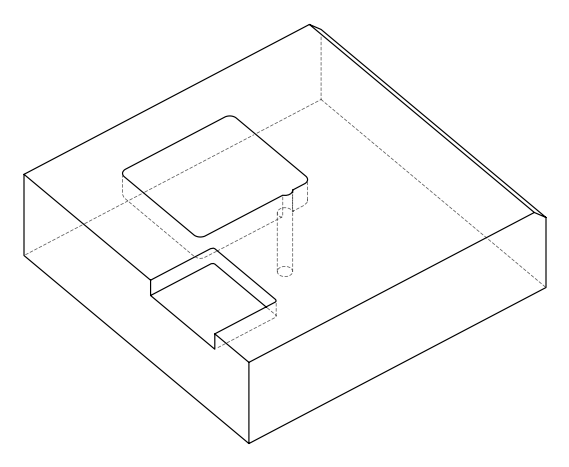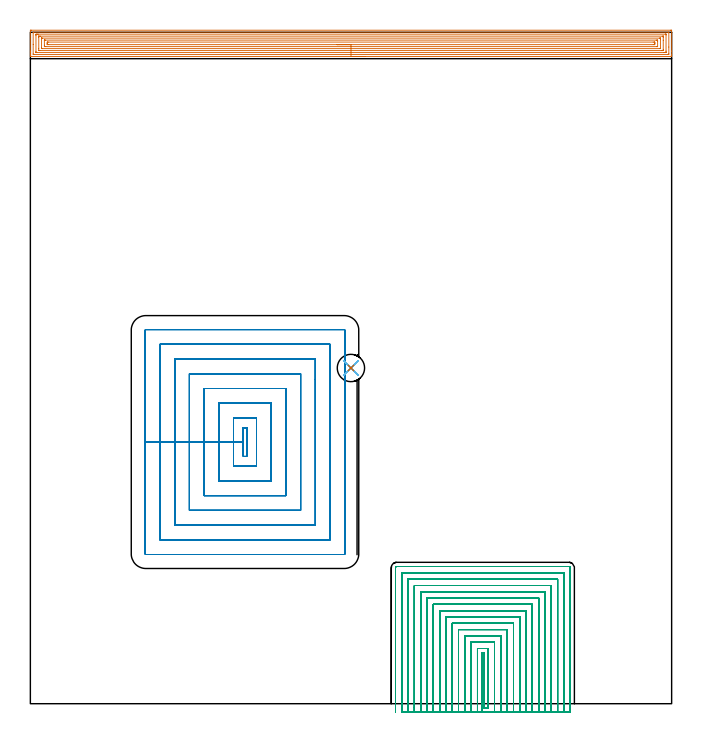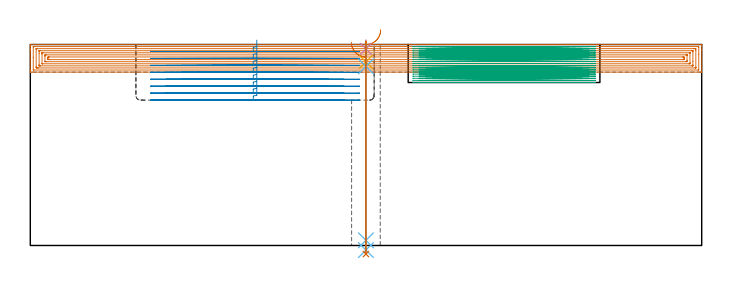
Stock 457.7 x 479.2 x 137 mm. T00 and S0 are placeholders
(PLAN: 7 operations, 6 tool changes, 246.5 min)
(1 AREA_MILL | FG_CHAMFER_SURFACE | UGT0205_001 | 25.95 min | 80876 mm3)
(2 MILL_RECTANGULAR_POCKET | POCKET_RECTANGULAR_STRAIGHT | UGT0201_095 | Follow Part, ap 5, ae 75% | 42.5 min | 1105901 mm3)
(3 MILL_SLOT | SLOT_PARTIAL_RECTANGULAR | NXT0201_008 | Follow Part, ap 1.5, ae 75% | 176.69 min | 341371 mm3)
(4 SPOT_DRILL | STEP1HOLE | NXT0321_9005460120000 | 0.05 min | 16 mm3)
(5 DRILL_BLIND_HOLE_INTO_CENTER | STEP1HOLE | UGT0301_198 | 0.06 min | 0 mm3)
(6 GUN_DRILL_THROUGH_HOLE | STEP1HOLE | UGT0307_003 | 0.65 min | 3792 mm3)
(7 SPADE_DRILL_TO_ENLARGE_THROUGH_HOLE | STEP1HOLE | UGT0306_010 | 0.58 min | 27592 mm3)
(TOOL UGT0205_001 | Chamfer Mill 20 x 3 x 45 deg. | D20 FL50 Z2)
(TOOL UGT0201_095 | End mill 20 mm | D20 R3 FL38 Z4)
(TOOL NXT0201_008 | ENDMILL 6mm [2P460-0600-NA 1630] | D6 FL26 Z6)
(TOOL NXT0321_9005460120000 | NC Spot Drill, 142deg, 12mm, Carbide, Uncoated | D12 PA142 FL30 Z2)
(TOOL UGT0301_198 | Twist Drill 7.9 mm | D7.9 PA118 FL73 Z2)
(TOOL UGT0307_003 | Gun Drill 7 mm | D7 PA130 FL24 Z1)
(TOOL UGT0306_010 | Spade Drill 19.5mm | D19.5 PA132 FL10 Z2)
(OP 1 AREA_MILL)
G17 G21 G94 G90
T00 M6
G54
G17 G0 G90 X238.85 Y461.9 S1061 M3
G43 Z147. H0
G94 G1 X238.812 Z146.128 F250.
X238.698 Z145.263
X238.509 Z144.412
X238.247 Z143.58
X237.913 Z142.774
X237.51 Z142.
X237.042 Z141.264
X236.51 Z140.572
X235.921 Z139.929
X235.278 Z139.34
X234.586 Z138.808
X233.85 Z138.34
X233.076 Z137.937
X232.27 Z137.603
X231.438 Z137.341
X230.586 Z137.152
X229.722 Z137.038
X228.85 Z137.
X0.17
X0.01 Y461.903 Z136.988
X0.007 Y461.931 Z136.96
X0. Y462.304 Z136.595
Y462.64 Z136.26
Y463.317 Z135.578
Y464.542 Z134.355
Y465.091 Z133.804
Y465.703 Z133.192
Y479.896 Z119.001
X0.002 Y480.17 Z118.727
X0.008 Y480.692 Z118.206
X0.089 Y480.694 Z118.203
X0.617 Y480.7 Z118.2
X457.083
X457.447 Y480.696 Z118.202
X457.69 Y480.692 Z118.206
X457.7 Y480.445 Z118.453
Y465.703 Z133.192
Y463.317 Z135.578
Y462.64 Z136.26
Y462.304 Z136.595
Y461.933 Z136.958
X457.691 Y461.903 Z136.988
X457.53 Y461.9 Z137.
X228.85
Y463.314 Z135.586
X2.406
X2.01 Y463.317 Z135.583
X2.001 Y463.716 Z135.184
X2. Y470.613 Z128.287
X2.001 Y478.796 Z120.104
X2.01 Y479.283 Z119.617
X2.401 Y479.286 Z119.614
X455.294
X455.69 Y479.283 Z119.617
X455.699 Y478.884 Z120.016
X455.7 Y468.682 Z130.218
X455.699 Y463.804 Z135.096
X455.69 Y463.317 Z135.583
X455.299 Y463.314 Z135.586
X228.85
Y464.728 Z134.172
X4.555 Y464.729 Z134.171
X4.19
X4.069 Y464.731 Z134.169
X4.026 Y464.734 Z134.166
X4.01 Y464.736 Z134.164
X4.007 Y464.776 Z134.124
X4.003 Y464.902 Z133.998
X4.001 Y465.091 Z133.809
X4. Y465.279 Z133.621
Y476.811 Z122.089
X4.003 Y477.509 Z121.391
X4.005 Y477.693 Z121.207
X4.017 Y477.864 Z121.036
X4.19 Y477.866 Z121.034
X4.72 Y477.87 Z121.03
X5.083 Y477.871 Z121.029
X5.612
X453.145
X453.51 Z121.03
X453.631 Y477.869 Z121.031
X453.674 Y477.866 Z121.034
X453.69 Y477.864 Z121.036
X453.693 Y477.824 Z121.076
X453.697 Y477.698 Z121.202
X453.699 Y477.509 Z121.391
X453.7 Y477.32 Z121.58
Y465.789 Z133.111
X453.697 Y465.091 Z133.809
X453.695 Y464.907 Z133.993
X453.683 Y464.735 Z134.165
X453.51 Y464.733 Z134.167
X452.98 Y464.73 Z134.17
X452.617 Y464.729 Z134.171
X452.088 Y464.728 Z134.172
X228.85
Y466.143 Z132.757
X6.704
X6.097 Y466.145 Z132.755
X6.028 Y466.148 Z132.752
X6.012 Y466.149 Z132.751
X6.009 Y466.167 Z132.733
X6.005 Y466.218 Z132.682
X6.001 Y466.426 Z132.474
X6. Y467.752 Z131.148
Y475.712 Z123.188
X6.002 Y476.167 Z122.733
X6.007 Y476.383 Z122.517
X6.01 Y476.436 Z122.464
X6.016 Y476.451 Z122.449
X6.04 Y476.452 Z122.448
X6.145 Y476.455 Z122.445
X6.87 Y476.457 Z122.443
X7.036
X450.996
X451.603 Y476.454 Z122.446
X451.672 Y476.452 Z122.448
X451.688 Y476.451 Z122.449
X451.691 Y476.433 Z122.467
X451.695 Y476.382 Z122.518
X451.699 Y476.174 Z122.726
X451.7 Y475.758 Z123.142
Y473.541 Z125.359
Y466.888 Z132.012
X451.698 Y466.433 Z132.467
X451.693 Y466.217 Z132.683
X451.69 Y466.164 Z132.736
X451.684 Y466.149 Z132.751
X451.66 Y466.148 Z132.752
X451.555 Y466.145 Z132.755
X450.83 Y466.143 Z132.757
X450.664
X228.85
Y467.557 Z131.343
X8.657
X8.46 Y467.558 Z131.342
X8.068 Y467.562 Z131.338
X8.02 Y467.564 Z131.336
X8.01 Y467.572 Z131.328
X8.006 Y467.602 Z131.298
X8.002 Y467.659 Z131.241
X8.001 Y467.752 Z131.148
X8. Y468.404 Z130.496
X8.001 Y474.848 Z124.052
X8.003 Y475.011 Z123.889
X8.006 Y475.03 Z123.87
X8.008 Y475.035 Z123.865
X8.029 Y475.037 Z123.863
X8.133 Y475.041 Z123.859
X8.264 Y475.043 Z123.857
X8.46
X449.043
X449.24 Y475.042 Z123.858
X449.632 Y475.038 Z123.862
X449.68 Y475.036 Z123.864
X449.69 Y475.028 Z123.872
X449.694 Y474.998 Z123.902
X449.698 Y474.941 Z123.959
X449.699 Y474.848 Z124.052
X449.7 Y474.196 Z124.704
X449.699 Y467.752 Z131.148
X449.697 Y467.589 Z131.311
X449.694 Y467.57 Z131.33
X449.692 Y467.565 Z131.335
X449.671 Y467.563 Z131.337
X449.567 Y467.559 Z131.341
X449.436 Y467.557 Z131.343
X449.24
X228.85
Y468.971 Z129.929
X11.001 Y468.972 Z129.928
X10.443 Y468.975 Z129.925
X10.101 Y468.978 Z129.922
X10.01 Y468.989 Z129.911
X10.004 Y469.075 Z129.825
X10.001 Y469.526 Z129.374
X10. Y469.966 Z128.934
X10.001 Y473.513 Z125.387
X10.004 Y473.577 Z125.323
X10.01 Y473.614 Z125.286
X10.014 Y473.622 Z125.278
X10.025 Y473.624 Z125.276
X10.164 Y473.627 Z125.273
X10.443 Y473.628 Z125.272
X10.778 Y473.629 Z125.271
X446.699 Y473.628 Z125.272
X447.257 Y473.625 Z125.275
X447.599 Y473.622 Z125.278
X447.69 Y473.61 Z125.29
X447.696 Y473.525 Z125.375
X447.699 Y473.074 Z125.826
X447.7 Y472.634 Z126.266
X447.699 Y469.087 Z129.813
X447.696 Y469.023 Z129.877
X447.69 Y468.986 Z129.914
X447.686 Y468.977 Z129.923
X447.675 Y468.976 Z129.924
X447.536 Y468.973 Z129.927
X447.257 Y468.971 Z129.929
X446.922
X228.85
Y470.385 Z128.515
X13.123
X12.255 Y470.387 Z128.513
X12.23 Y470.389 Z128.511
X12.01 Y470.413 Z128.487
X12.004 Y470.637 Z128.263
X12.001 Y471.3 Z127.6
Y471.527 Z127.373
X12.01 Y472.187 Z126.713
X12.205 Y472.211 Z126.689
X12.23 Y472.212 Z126.688
X13.095 Y472.215 Z126.685
X444.549
X445.445 Y472.213 Z126.687
X445.47 Y472.211 Z126.689
X445.69 Y472.187 Z126.713
X445.696 Y471.963 Z126.937
X445.699 Y471.3 Z127.6
Y471.073 Z127.827
X445.69 Y470.413 Z128.487
X445.495 Y470.389 Z128.511
X445.47 Y470.388 Z128.512
X444.605 Y470.385 Z128.515
X228.85
X227.978 Z128.553
X227.114 Z128.667
X226.262 Z128.855
X225.43 Z129.118
X224.624 Z129.452
X223.85 Z129.854
X223.114 Z130.323
X222.422 Z130.854
X221.779 Z131.444
X221.19 Z132.087
X220.658 Z132.779
X220.19 Z133.515
X219.787 Z134.289
X219.453 Z135.094
X219.191 Z135.927
X219.002 Z136.778
X218.888 Z137.643
X218.85 Z138.515
G0 Z147.
M5
M2
(OP 2 MILL_RECTANGULAR_POCKET)
G17 G21 G94 G90
T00 M6
G54
G17 G0 G90 X154.4 Y180.773 S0 M3
G43 Z147. H0
Z140.
G94 G1 Y197. Z135.652 F250.
X152. Z135.009
Y186.75 Z132.262
Y176.5 F500.
X154.4
Y197.
X152.
Y186.75
X145.
Y169.5
X161.4
Y204.
X145.
Y186.75
X134.5
Y159.
X171.9
Y214.5
X134.5
Y186.75
X124.
Y148.5
X182.4
Y225.
X124.
Y186.75
X113.5
Y138.
X192.9
Y235.5
X113.5
Y186.75
X103.
Y127.5
X203.4
Y231.619
Y246.
X103.
Y186.75
X92.5
Y117.
X213.9
Y256.5
X92.5
Y186.75
X82.
Y106.9
G3 X82.4 Y106.5 R0.4
G1 X224.
G3 X224.4 Y106.9 R0.4
G1 Y266.6
G3 X224. Y267. R0.4
G1 X82.4
G3 X82. Y266.6 R0.4
G1 Y186.75
Y185.75
G0 X154.4 Y180.773 Z135.262
G1 Y197. Z130.914 F250.
X152. Z130.271
Y186.75 Z127.525
Y176.5 F500.
X154.4
Y197.
X152.
Y186.75
X145.
Y169.5
X161.4
Y204.
X145.
Y186.75
X134.5
Y159.
X171.9
Y214.5
X134.5
Y186.75
X124.
Y148.5
X182.4
Y225.
X124.
Y186.75
X113.5
Y138.
X192.9
Y235.5
X113.5
Y186.75
X103.
Y127.5
X203.4
Y246.
X103.
Y186.75
X92.5
Y117.
X213.9
Y256.5
X92.5
Y186.75
X82.
Y106.9
G3 X82.4 Y106.5 R0.4
G1 X224.
G3 X224.4 Y106.9 R0.4
G1 Y266.6
G3 X224. Y267. R0.4
G1 X82.4
G3 X82. Y266.6 R0.4
G1 Y186.75
Y185.75
G0 X154.4 Y180.773 Z130.525
G1 Y197. Z126.177 F250.
X152. Z125.534
Y186.75 Z122.787
Y176.5 F500.
X154.4
Y197.
X152.
Y186.75
X145.
Y169.5
X161.4
Y204.
X145.
Y186.75
X134.5
Y159.
X171.9
Y214.5
X134.5
Y186.75
X124.
Y148.5
X182.4
Y225.
X124.
Y186.75
X113.5
Y138.
X192.9
Y235.5
X113.5
Y186.75
X103.
Y127.5
X203.4
Y246.
X103.
Y186.75
X92.5
Y117.
X213.9
Y231.621
Y256.5
X92.5
Y186.75
X82.
Y106.9
G3 X82.4 Y106.5 R0.4
G1 X224.
G3 X224.4 Y106.9 R0.4
G1 Y266.6
G3 X224. Y267. R0.4
G1 X82.4
G3 X82. Y266.6 R0.4
G1 Y186.75
Y185.75
G0 X154.4 Y180.773 Z125.787
G1 Y197. Z121.44 F250.
X152. Z120.796
Y186.75 Z118.05
Y176.5 F500.
X154.4
Y197.
X152.
Y186.75
X145.
Y169.5
X161.4
Y204.
X145.
Y186.75
X134.5
Y159.
X171.9
Y214.5
X134.5
Y186.75
X124.
Y148.5
X182.4
Y225.
X124.
Y186.75
X113.5
Y138.
X192.9
Y235.5
X113.5
Y186.75
X103.
Y127.5
X203.4
Y231.619
Y246.
X103.
Y186.75
X92.5
Y117.
X213.9
Y256.5
X92.5
Y186.75
X82.
Y106.9
G3 X82.4 Y106.5 R0.4
G1 X224.
G3 X224.4 Y106.9 R0.4
G1 Y266.6
G3 X224. Y267. R0.4
G1 X82.4
G3 X82. Y266.6 R0.4
G1 Y186.75
Y185.75
G0 X154.4 Y180.773 Z121.05
G1 Y197. Z116.702 F250.
X152. Z116.059
Y186.75 Z113.312
Y176.5 F500.
X154.4
Y197.
X152.
Y186.75
X145.
Y169.5
X161.4
Y204.
X145.
Y186.75
X134.5
Y159.
X171.9
Y214.5
X134.5
Y186.75
X124.
Y148.5
X182.4
Y225.
X124.
Y186.75
X113.5
Y138.
X192.9
Y235.5
X113.5
Y186.75
X103.
Y127.5
X203.4
Y231.619
Y246.
X103.
Y186.75
X92.5
Y117.
X213.9
Y256.5
X92.5
Y186.75
X82.
Y106.9
G3 X82.4 Y106.5 R0.4
G1 X224.
G3 X224.4 Y106.9 R0.4
G1 Y266.6
G3 X224. Y267. R0.4
G1 X82.4
G3 X82. Y266.6 R0.4
G1 Y186.75
Y185.75
G0 X154.4 Y180.773 Z116.312
G1 Y197. Z111.965 F250.
X152. Z111.321
Y186.75 Z108.575
Y176.5 F500.
X154.4
Y197.
X152.
Y186.75
X145.
Y169.5
X161.4
Y204.
X145.
Y186.75
X134.5
Y159.
X171.9
Y214.5
X134.5
Y186.75
X124.
Y148.5
X182.4
Y225.
X124.
Y186.75
X113.5
Y138.
X192.9
Y235.5
X113.5
Y186.75
X103.
Y127.5
X203.4
Y231.619
Y246.
X103.
Y186.75
X92.5
Y117.
X213.9
Y256.5
X92.5
Y186.75
X82.
Y106.9
G3 X82.4 Y106.5 R0.4
G1 X224.
G3 X224.4 Y106.9 R0.4
G1 Y266.6
G3 X224. Y267. R0.4
G1 X82.4
G3 X82. Y266.6 R0.4
G1 Y186.75
Y185.75
G0 X154.4 Y180.773 Z111.575
G1 Y197. Z107.227 F250.
X152. Z106.584
Y186.75 Z103.837
Y176.5 F500.
X154.4
Y197.
X152.
Y186.75
X145.
Y169.5
X161.4
Y204.
X145.
Y186.75
X134.5
Y159.
X171.9
Y214.5
X134.5
Y186.75
X124.
Y148.5
X182.4
Y225.
X124.
Y186.75
X113.5
Y138.
X192.9
Y235.5
X113.5
Y186.75
X103.
Y127.5
X203.4
Y231.619
Y246.
X103.
Y186.75
X92.5
Y117.
X213.9
Y256.5
X92.5
Y186.75
X82.
Y106.9
G3 X82.4 Y106.5 R0.4
G1 X224.
G3 X224.4 Y106.9 R0.4
G1 Y266.6
G3 X224. Y267. R0.4
G1 X82.4
G3 X82. Y266.6 R0.4
G1 Y186.75
Y185.75
G0 X154.4 Y180.773 Z106.837
G1 Y197. Z102.49 F250.
X152. Z101.846
Y186.75 Z99.1
Y176.5 F500.
X154.4
Y197.
X152.
Y186.75
X145.
Y169.5
X161.4
Y204.
X145.
Y186.75
X134.5
Y159.
X171.9
Y214.5
X134.5
Y186.75
X124.
Y148.5
X182.4
Y225.
X124.
Y186.75
X113.5
Y138.
X192.9
Y235.5
X113.5
Y186.75
X103.
Y127.5
X203.4
Y231.619
Y246.
X103.
Y186.75
X92.5
Y117.
X213.9
Y256.5
X92.5
Y186.75
X82.
Y106.9
G3 X82.4 Y106.5 R0.4
G1 X224.
G3 X224.4 Y106.9 R0.4
G1 Y266.6
G3 X224. Y267. R0.4
G1 X82.4
G3 X82. Y266.6 R0.4
G1 Y186.75
Y185.75
G0 Z147.
M5
M2
(OP 3 MILL_SLOT)
G17 G21 G94 G90
T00 M6
G54
G17 G0 G90 X322.1 Y-6. S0 M3
G43 Z147. H1
Z135.561
G94 G1 Y-3. F250.
Y36.4 F500.
X323.8
Y-3.
X326.8
Y39.4
X319.1
Y-3.
Y-6. F250.
X331.3
Y-3.
Y43.9 F500.
X314.6
Y-3.
Y-6. F250.
X335.8
Y-3.
Y48.4 F500.
X310.1
Y-3.
Y-6. F250.
X340.3
Y-3.
Y52.9 F500.
X305.6
Y-3.
Y-6. F250.
X344.8
Y-3.
Y57.4 F500.
X301.1
Y-3.
Y-6. F250.
X349.3
Y-3.
Y61.9 F500.
X296.6
Y-3.
Y-6. F250.
X353.8
Y-3.
Y66.4 F500.
X292.1
Y-3.
Y-6. F250.
X358.3
Y-3.
Y70.9 F500.
X287.6
Y-3.
Y-6. F250.
X362.8
Y-3.
Y75.4 F500.
X283.1
Y-3.
Y-6. F250.
X367.3
Y-3.
Y79.9 F500.
X278.6
Y-3.
Y-6. F250.
X371.8
Y-3.
Y84.4 F500.
X274.1
Y-3.
Y-6. F250.
X376.3
Y-3.
Y88.9 F500.
X269.6
Y-3.
Y-6. F250.
X380.8
Y-3.
Y93.4 F500.
X265.1
Y-3.
Y-6. F250.
X385.3
Y-3.
Y97.2 F500.
G3 X384.6 Y97.9 R0.7
G1 X261.3
G3 X260.6 Y97.2 R0.7
G1 Y-3.
Y-6. F250.
G0 X322.1 Z134.122
G1 Y-3.
Y36.4 F500.
X323.8
Y-3.
X326.8
Y39.4
X319.1
Y-3.
Y-6. F250.
X331.3
Y-3.
Y43.9 F500.
X314.6
Y-3.
Y-6. F250.
X335.8
Y-3.
Y48.4 F500.
X310.1
Y-3.
Y-6. F250.
X340.3
Y-3.
Y52.9 F500.
X305.6
Y-3.
Y-6. F250.
X344.8
Y-3.
Y57.4 F500.
X301.1
Y-3.
Y-6. F250.
X349.3
Y-3.
Y61.9 F500.
X296.6
Y-3.
Y-6. F250.
X353.8
Y-3.
Y66.4 F500.
X292.1
Y-3.
Y-6. F250.
X358.3
Y-3.
Y70.9 F500.
X287.6
Y-3.
Y-6. F250.
X362.8
Y-3.
Y75.4 F500.
X283.1
Y-3.
Y-6. F250.
X367.3
Y-3.
Y79.9 F500.
X278.6
Y-3.
Y-6. F250.
X371.8
Y-3.
Y84.4 F500.
X274.1
Y-3.
Y-6. F250.
X376.3
Y-3.
Y88.9 F500.
X269.6
Y-3.
Y-6. F250.
X380.8
Y-3.
Y93.4 F500.
X265.1
Y-3.
Y-6. F250.
X385.3
Y-3.
Y97.2 F500.
G3 X384.6 Y97.9 R0.7
G1 X261.3
G3 X260.6 Y97.2 R0.7
G1 Y-3.
Y-6. F250.
G0 X322.1 Z132.683
G1 Y-3.
Y36.4 F500.
X323.8
Y-3.
X326.8
Y39.4
X319.1
Y-3.
Y-6. F250.
X331.3
Y-3.
Y43.9 F500.
X314.6
Y-3.
Y-6. F250.
X335.8
Y-3.
Y48.4 F500.
X310.1
Y-3.
Y-6. F250.
X340.3
Y-3.
Y52.9 F500.
X305.6
Y-3.
Y-6. F250.
X344.8
Y-3.
Y57.4 F500.
X301.1
Y-3.
Y-6. F250.
X349.3
Y-3.
Y61.9 F500.
X296.6
Y-3.
Y-6. F250.
X353.8
Y-3.
Y66.4 F500.
X292.1
Y-3.
Y-6. F250.
X358.3
Y-3.
Y70.9 F500.
X287.6
Y-3.
Y-6. F250.
X362.8
Y-3.
Y75.4 F500.
X283.1
Y-3.
Y-6. F250.
X367.3
Y-3.
Y79.9 F500.
X278.6
Y-3.
Y-6. F250.
X371.8
Y-3.
Y84.4 F500.
X274.1
Y-3.
Y-6. F250.
X376.3
Y-3.
Y88.9 F500.
X269.6
Y-3.
Y-6. F250.
X380.8
Y-3.
Y93.4 F500.
X265.1
Y-3.
Y-6. F250.
X385.3
Y-3.
Y97.2 F500.
G3 X384.6 Y97.9 R0.7
G1 X261.3
G3 X260.6 Y97.2 R0.7
G1 Y-3.
Y-6. F250.
G0 X322.1 Z131.244
G1 Y-3.
Y36.4 F500.
X323.8
Y-3.
X326.8
Y39.4
X319.1
Y-3.
Y-6. F250.
X331.3
Y-3.
Y43.9 F500.
X314.6
Y-3.
Y-6. F250.
X335.8
Y-3.
Y48.4 F500.
X310.1
Y-3.
Y-6. F250.
X340.3
Y-3.
Y52.9 F500.
X305.6
Y-3.
Y-6. F250.
X344.8
Y-3.
Y57.4 F500.
X301.1
Y-3.
Y-6. F250.
X349.3
Y-3.
Y61.9 F500.
X296.6
Y-3.
Y-6. F250.
X353.8
Y-3.
Y66.4 F500.
X292.1
Y-3.
Y-6. F250.
X358.3
Y-3.
Y70.9 F500.
X287.6
Y-3.
Y-6. F250.
X362.8
Y-3.
Y75.4 F500.
X283.1
Y-3.
Y-6. F250.
X367.3
Y-3.
Y79.9 F500.
X278.6
Y-3.
Y-6. F250.
X371.8
Y-3.
Y84.4 F500.
X274.1
Y-3.
Y-6. F250.
X376.3
Y-3.
Y88.9 F500.
X269.6
Y-3.
Y-6. F250.
X380.8
Y-3.
Y93.4 F500.
X265.1
Y-3.
Y-6. F250.
X385.3
Y-3.
Y97.2 F500.
G3 X384.6 Y97.9 R0.7
G1 X261.3
G3 X260.6 Y97.2 R0.7
G1 Y-3.
Y-6. F250.
G0 X322.1 Z129.805
G1 Y-3.
Y36.4 F500.
X323.8
Y-3.
X326.8
Y39.4
X319.1
Y-3.
Y-6. F250.
X331.3
Y-3.
Y43.9 F500.
X314.6
Y-3.
Y-6. F250.
X335.8
Y-3.
Y48.4 F500.
X310.1
Y-3.
Y-6. F250.
X340.3
Y-3.
Y52.9 F500.
X305.6
Y-3.
Y-6. F250.
X344.8
Y-3.
Y57.4 F500.
X301.1
Y-3.
Y-6. F250.
X349.3
Y-3.
Y61.9 F500.
X296.6
Y-3.
Y-6. F250.
X353.8
Y-3.
Y66.4 F500.
X292.1
Y-3.
Y-6. F250.
X358.3
Y-3.
Y70.9 F500.
X287.6
Y-3.
Y-6. F250.
X362.8
Y-3.
Y75.4 F500.
X283.1
Y-3.
Y-6. F250.
X367.3
Y-3.
Y79.9 F500.
X278.6
Y-3.
Y-6. F250.
X371.8
Y-3.
Y84.4 F500.
X274.1
Y-3.
Y-6. F250.
X376.3
Y-3.
Y88.9 F500.
X269.6
Y-3.
Y-6. F250.
X380.8
Y-3.
Y93.4 F500.
X265.1
Y-3.
Y-6. F250.
X385.3
Y-3.
Y97.2 F500.
G3 X384.6 Y97.9 R0.7
G1 X261.3
G3 X260.6 Y97.2 R0.7
G1 Y-3.
Y-6. F250.
G0 X322.1 Z128.367
G1 Y-3.
Y36.4 F500.
X323.8
Y-3.
X326.8
Y39.4
X319.1
Y-3.
Y-6. F250.
X331.3
Y-3.
Y43.9 F500.
X314.6
Y-3.
Y-6. F250.
X335.8
Y-3.
Y48.4 F500.
X310.1
Y-3.
Y-6. F250.
X340.3
Y-3.
Y52.9 F500.
X305.6
Y-3.
Y-6. F250.
X344.8
Y-3.
Y57.4 F500.
X301.1
Y-3.
Y-6. F250.
X349.3
Y-3.
Y61.9 F500.
X296.6
Y-3.
Y-6. F250.
X353.8
Y-3.
Y66.4 F500.
X292.1
Y-3.
Y-6. F250.
X358.3
Y-3.
Y70.9 F500.
X287.6
Y-3.
Y-6. F250.
X362.8
Y-3.
Y75.4 F500.
X283.1
Y-3.
Y-6. F250.
X367.3
Y-3.
Y79.9 F500.
X278.6
Y-3.
Y-6. F250.
X371.8
Y-3.
Y84.4 F500.
X274.1
Y-3.
Y-6. F250.
X376.3
Y-3.
Y88.9 F500.
X269.6
Y-3.
Y-6. F250.
X380.8
Y-3.
Y93.4 F500.
X265.1
Y-3.
Y-6. F250.
X385.3
Y-3.
Y97.2 F500.
G3 X384.6 Y97.9 R0.7
G1 X261.3
G3 X260.6 Y97.2 R0.7
G1 Y-3.
Y-6. F250.
G0 X322.1 Z126.928
G1 Y-3.
Y36.4 F500.
X323.8
Y-3.
X326.8
Y39.4
X319.1
Y-3.
Y-6. F250.
X331.3
Y-3.
Y43.9 F500.
X314.6
Y-3.
Y-6. F250.
X335.8
Y-3.
Y48.4 F500.
X310.1
Y-3.
Y-6. F250.
X340.3
Y-3.
Y52.9 F500.
X305.6
Y-3.
Y-6. F250.
X344.8
Y-3.
Y57.4 F500.
X301.1
Y-3.
Y-6. F250.
X349.3
Y-3.
Y61.9 F500.
X296.6
Y-3.
Y-6. F250.
X353.8
Y-3.
Y66.4 F500.
X292.1
Y-3.
Y-6. F250.
X358.3
Y-3.
Y70.9 F500.
X287.6
Y-3.
Y-6. F250.
X362.8
Y-3.
Y75.4 F500.
X283.1
Y-3.
Y-6. F250.
X367.3
Y-3.
Y79.9 F500.
X278.6
Y-3.
Y-6. F250.
X371.8
Y-3.
Y84.4 F500.
X274.1
Y-3.
Y-6. F250.
X376.3
Y-3.
Y88.9 F500.
X269.6
Y-3.
Y-6. F250.
X380.8
Y-3.
Y93.4 F500.
X265.1
Y-3.
Y-6. F250.
X385.3
Y-3.
Y97.2 F500.
G3 X384.6 Y97.9 R0.7
G1 X261.3
G3 X260.6 Y97.2 R0.7
G1 Y-3.
Y-6. F250.
G0 X322.1 Z125.489
G1 Y-3.
Y36.4 F500.
X323.8
Y-3.
X326.8
Y39.4
X319.1
Y-3.
Y-6. F250.
X331.3
Y-3.
Y43.9 F500.
X314.6
Y-3.
Y-6. F250.
X335.8
Y-3.
Y48.4 F500.
X310.1
Y-3.
Y-6. F250.
X340.3
Y-3.
Y52.9 F500.
X305.6
Y-3.
Y-6. F250.
X344.8
Y-3.
Y57.4 F500.
X301.1
Y-3.
Y-6. F250.
X349.3
Y-3.
Y61.9 F500.
X296.6
Y-3.
Y-6. F250.
X353.8
Y-3.
Y66.4 F500.
X292.1
Y-3.
Y-6. F250.
X358.3
Y-3.
Y70.9 F500.
X287.6
Y-3.
Y-6. F250.
X362.8
Y-3.
Y75.4 F500.
X283.1
Y-3.
Y-6. F250.
X367.3
Y-3.
Y79.9 F500.
X278.6
Y-3.
Y-6. F250.
X371.8
Y-3.
Y84.4 F500.
X274.1
Y-3.
Y-6. F250.
X376.3
Y-3.
Y88.9 F500.
X269.6
Y-3.
Y-6. F250.
X380.8
Y-3.
Y93.4 F500.
X265.1
Y-3.
Y-6. F250.
X385.3
Y-3.
Y97.2 F500.
G3 X384.6 Y97.9 R0.7
G1 X261.3
G3 X260.6 Y97.2 R0.7
G1 Y-3.
Y-6. F250.
G0 X322.1 Z124.05
G1 Y-3.
Y36.4 F500.
X323.8
Y-3.
X326.8
Y39.4
X319.1
Y-3.
Y-6. F250.
X331.3
Y-3.
Y43.9 F500.
X314.6
Y-3.
Y-6. F250.
X335.8
Y-3.
Y48.4 F500.
X310.1
Y-3.
Y-6. F250.
X340.3
Y-3.
Y52.9 F500.
X305.6
Y-3.
Y-6. F250.
X344.8
Y-3.
Y57.4 F500.
X301.1
Y-3.
Y-6. F250.
X349.3
Y-3.
Y61.9 F500.
X296.6
Y-3.
Y-6. F250.
X353.8
Y-3.
Y66.4 F500.
X292.1
Y-3.
Y-6. F250.
X358.3
Y-3.
Y70.9 F500.
X287.6
Y-3.
Y-6. F250.
X362.8
Y-3.
Y75.4 F500.
X283.1
Y-3.
Y-6. F250.
X367.3
Y-3.
Y79.9 F500.
X278.6
Y-3.
Y-6. F250.
X371.8
Y-3.
Y84.4 F500.
X274.1
Y-3.
Y-6. F250.
X376.3
Y-3.
Y88.9 F500.
X269.6
Y-3.
Y-6. F250.
X380.8
Y-3.
Y93.4 F500.
X265.1
Y-3.
Y-6. F250.
X385.3
Y-3.
Y97.2 F500.
G3 X384.6 Y97.9 R0.7
G1 X261.3
G3 X260.6 Y97.2 R0.7
G1 Y-3.
Y-6. F250.
G0 X322.1 Z122.611
G1 Y-3.
Y36.4 F500.
X323.8
Y-3.
X326.8
Y39.4
X319.1
Y-3.
Y-6. F250.
X331.3
Y-3.
Y43.9 F500.
X314.6
Y-3.
Y-6. F250.
X335.8
Y-3.
Y48.4 F500.
X310.1
Y-3.
Y-6. F250.
X340.3
Y-3.
Y52.9 F500.
X305.6
Y-3.
Y-6. F250.
X344.8
Y-3.
Y57.4 F500.
X301.1
Y-3.
Y-6. F250.
X349.3
Y-3.
Y61.9 F500.
X296.6
Y-3.
Y-6. F250.
X353.8
Y-3.
Y66.4 F500.
X292.1
Y-3.
Y-6. F250.
X358.3
Y-3.
Y70.9 F500.
X287.6
Y-3.
Y-6. F250.
X362.8
Y-3.
Y75.4 F500.
X283.1
Y-3.
Y-6. F250.
X367.3
Y-3.
Y79.9 F500.
X278.6
Y-3.
Y-6. F250.
X371.8
Y-3.
Y84.4 F500.
X274.1
Y-3.
Y-6. F250.
X376.3
Y-3.
Y88.9 F500.
X269.6
Y-3.
Y-6. F250.
X380.8
Y-3.
Y93.4 F500.
X265.1
Y-3.
Y-6. F250.
X385.3
Y-3.
Y97.2 F500.
G3 X384.6 Y97.9 R0.7
G1 X261.3
G3 X260.6 Y97.2 R0.7
G1 Y-3.
Y-6. F250.
G0 X322.1 Z121.172
G1 Y-3.
Y36.4 F500.
X323.8
Y-3.
X326.8
Y39.4
X319.1
Y-3.
Y-6. F250.
X331.3
Y-3.
Y43.9 F500.
X314.6
Y-3.
Y-6. F250.
X335.8
Y-3.
Y48.4 F500.
X310.1
Y-3.
Y-6. F250.
X340.3
Y-3.
Y52.9 F500.
X305.6
Y-3.
Y-6. F250.
X344.8
Y-3.
Y57.4 F500.
X301.1
Y-3.
Y-6. F250.
X349.3
Y-3.
Y61.9 F500.
X296.6
Y-3.
Y-6. F250.
X353.8
Y-3.
Y66.4 F500.
X292.1
Y-3.
Y-6. F250.
X358.3
Y-3.
Y70.9 F500.
X287.6
Y-3.
Y-6. F250.
X362.8
Y-3.
Y75.4 F500.
X283.1
Y-3.
Y-6. F250.
X367.3
Y-3.
Y79.9 F500.
X278.6
Y-3.
Y-6. F250.
X371.8
Y-3.
Y84.4 F500.
X274.1
Y-3.
Y-6. F250.
X376.3
Y-3.
Y88.9 F500.
X269.6
Y-3.
Y-6. F250.
X380.8
Y-3.
Y93.4 F500.
X265.1
Y-3.
Y-6. F250.
X385.3
Y-3.
Y97.2 F500.
G3 X384.6 Y97.9 R0.7
G1 X261.3
G3 X260.6 Y97.2 R0.7
G1 Y-3.
Y-6. F250.
G0 X322.1 Z119.733
G1 Y-3.
Y36.4 F500.
X323.8
Y-3.
X326.8
Y39.4
X319.1
Y-3.
Y-6. F250.
X331.3
Y-3.
Y43.9 F500.
X314.6
Y-3.
Y-6. F250.
X335.8
Y-3.
Y48.4 F500.
X310.1
Y-3.
Y-6. F250.
X340.3
Y-3.
Y52.9 F500.
X305.6
Y-3.
Y-6. F250.
X344.8
Y-3.
Y57.4 F500.
X301.1
Y-3.
Y-6. F250.
X349.3
Y-3.
Y61.9 F500.
X296.6
Y-3.
Y-6. F250.
X353.8
Y-3.
Y66.4 F500.
X292.1
Y-3.
Y-6. F250.
X358.3
Y-3.
Y70.9 F500.
X287.6
Y-3.
Y-6. F250.
X362.8
Y-3.
Y75.4 F500.
X283.1
Y-3.
Y-6. F250.
X367.3
Y-3.
Y79.9 F500.
X278.6
Y-3.
Y-6. F250.
X371.8
Y-3.
Y84.4 F500.
X274.1
Y-3.
Y-6. F250.
X376.3
Y-3.
Y88.9 F500.
X269.6
Y-3.
Y-6. F250.
X380.8
Y-3.
Y93.4 F500.
X265.1
Y-3.
Y-6. F250.
X385.3
Y-3.
Y97.2 F500.
G3 X384.6 Y97.9 R0.7
G1 X261.3
G3 X260.6 Y97.2 R0.7
G1 Y-3.
Y-6. F250.
G0 X322.1 Z118.294
G1 Y-3.
Y36.4 F500.
X323.8
Y-3.
X326.8
Y39.4
X319.1
Y-3.
Y-6. F250.
X331.3
Y-3.
Y43.9 F500.
X314.6
Y-3.
Y-6. F250.
X335.8
Y-3.
Y48.4 F500.
X310.1
Y-3.
Y-6. F250.
X340.3
Y-3.
Y52.9 F500.
X305.6
Y-3.
Y-6. F250.
X344.8
Y-3.
Y57.4 F500.
X301.1
Y-3.
Y-6. F250.
X349.3
Y-3.
Y61.9 F500.
X296.6
Y-3.
Y-6. F250.
X353.8
Y-3.
Y66.4 F500.
X292.1
Y-3.
Y-6. F250.
X358.3
Y-3.
Y70.9 F500.
X287.6
Y-3.
Y-6. F250.
X362.8
Y-3.
Y75.4 F500.
X283.1
Y-3.
Y-6. F250.
X367.3
Y-3.
Y79.9 F500.
X278.6
Y-3.
Y-6. F250.
X371.8
Y-3.
Y84.4 F500.
X274.1
Y-3.
Y-6. F250.
X376.3
Y-3.
Y88.9 F500.
X269.6
Y-3.
Y-6. F250.
X380.8
Y-3.
Y93.4 F500.
X265.1
Y-3.
Y-6. F250.
X385.3
Y-3.
Y97.2 F500.
G3 X384.6 Y97.9 R0.7
G1 X261.3
G3 X260.6 Y97.2 R0.7
G1 Y-3.
Y-6. F250.
G0 X322.1 Z116.856
G1 Y-3.
Y36.4 F500.
X323.8
Y-3.
X326.8
Y39.4
X319.1
Y-3.
Y-6. F250.
X331.3
Y-3.
Y43.9 F500.
X314.6
Y-3.
Y-6. F250.
X335.8
Y-3.
Y48.4 F500.
X310.1
Y-3.
Y-6. F250.
X340.3
Y-3.
Y52.9 F500.
X305.6
Y-3.
Y-6. F250.
X344.8
Y-3.
Y57.4 F500.
X301.1
Y-3.
Y-6. F250.
X349.3
Y-3.
Y61.9 F500.
X296.6
Y-3.
Y-6. F250.
X353.8
Y-3.
Y66.4 F500.
X292.1
Y-3.
Y-6. F250.
X358.3
Y-3.
Y70.9 F500.
X287.6
Y-3.
Y-6. F250.
X362.8
Y-3.
Y75.4 F500.
X283.1
Y-3.
Y-6. F250.
X367.3
Y-3.
Y79.9 F500.
X278.6
Y-3.
Y-6. F250.
X371.8
Y-3.
Y84.4 F500.
X274.1
Y-3.
Y-6. F250.
X376.3
Y-3.
Y88.9 F500.
X269.6
Y-3.
Y-6. F250.
X380.8
Y-3.
Y93.4 F500.
X265.1
Y-3.
Y-6. F250.
X385.3
Y-3.
Y97.2 F500.
G3 X384.6 Y97.9 R0.7
G1 X261.3
G3 X260.6 Y97.2 R0.7
G1 Y-3.
Y-6. F250.
G0 X322.1 Z115.417
G1 Y-3.
Y36.4 F500.
X323.8
Y-3.
X326.8
Y39.4
X319.1
Y-3.
Y-6. F250.
X331.3
Y-3.
Y43.9 F500.
X314.6
Y-3.
Y-6. F250.
X335.8
Y-3.
Y48.4 F500.
X310.1
Y-3.
Y-6. F250.
X340.3
Y-3.
Y52.9 F500.
X305.6
Y-3.
Y-6. F250.
X344.8
Y-3.
Y57.4 F500.
X301.1
Y-3.
Y-6. F250.
X349.3
Y-3.
Y61.9 F500.
X296.6
Y-3.
Y-6. F250.
X353.8
Y-3.
Y66.4 F500.
X292.1
Y-3.
Y-6. F250.
X358.3
Y-3.
Y70.9 F500.
X287.6
Y-3.
Y-6. F250.
X362.8
Y-3.
Y75.4 F500.
X283.1
Y-3.
Y-6. F250.
X367.3
Y-3.
Y79.9 F500.
X278.6
Y-3.
Y-6. F250.
X371.8
Y-3.
Y84.4 F500.
X274.1
Y-3.
Y-6. F250.
X376.3
Y-3.
Y88.9 F500.
X269.6
Y-3.
Y-6. F250.
X380.8
Y-3.
Y93.4 F500.
X265.1
Y-3.
Y-6. F250.
X385.3
Y-3.
Y97.2 F500.
G3 X384.6 Y97.9 R0.7
G1 X261.3
G3 X260.6 Y97.2 R0.7
G1 Y-3.
Y-6. F250.
G0 X322.1 Z113.978
G1 Y-3.
Y36.4 F500.
X323.8
Y-3.
X326.8
Y39.4
X319.1
Y-3.
Y-6. F250.
X331.3
Y-3.
Y43.9 F500.
X314.6
Y-3.
Y-6. F250.
X335.8
Y-3.
Y48.4 F500.
X310.1
Y-3.
Y-6. F250.
X340.3
Y-3.
Y52.9 F500.
X305.6
Y-3.
Y-6. F250.
X344.8
Y-3.
Y57.4 F500.
X301.1
Y-3.
Y-6. F250.
X349.3
Y-3.
Y61.9 F500.
X296.6
Y-3.
Y-6. F250.
X353.8
Y-3.
Y66.4 F500.
X292.1
Y-3.
Y-6. F250.
X358.3
Y-3.
Y70.9 F500.
X287.6
Y-3.
Y-6. F250.
X362.8
Y-3.
Y75.4 F500.
X283.1
Y-3.
Y-6. F250.
X367.3
Y-3.
Y79.9 F500.
X278.6
Y-3.
Y-6. F250.
X371.8
Y-3.
Y84.4 F500.
X274.1
Y-3.
Y-6. F250.
X376.3
Y-3.
Y88.9 F500.
X269.6
Y-3.
Y-6. F250.
X380.8
Y-3.
Y93.4 F500.
X265.1
Y-3.
Y-6. F250.
X385.3
Y-3.
Y97.2 F500.
G3 X384.6 Y97.9 R0.7
G1 X261.3
G3 X260.6 Y97.2 R0.7
G1 Y-3.
Y-6. F250.
G0 X322.1 Z112.539
G1 Y-3.
Y36.4 F500.
X323.8
Y-3.
X326.8
Y39.4
X319.1
Y-3.
Y-6. F250.
X331.3
Y-3.
Y43.9 F500.
X314.6
Y-3.
Y-6. F250.
X335.8
Y-3.
Y48.4 F500.
X310.1
Y-3.
Y-6. F250.
X340.3
Y-3.
Y52.9 F500.
X305.6
Y-3.
Y-6. F250.
X344.8
Y-3.
Y57.4 F500.
X301.1
Y-3.
Y-6. F250.
X349.3
Y-3.
Y61.9 F500.
X296.6
Y-3.
Y-6. F250.
X353.8
Y-3.
Y66.4 F500.
X292.1
Y-3.
Y-6. F250.
X358.3
Y-3.
Y70.9 F500.
X287.6
Y-3.
Y-6. F250.
X362.8
Y-3.
Y75.4 F500.
X283.1
Y-3.
Y-6. F250.
X367.3
Y-3.
Y79.9 F500.
X278.6
Y-3.
Y-6. F250.
X371.8
Y-3.
Y84.4 F500.
X274.1
Y-3.
Y-6. F250.
X376.3
Y-3.
Y88.9 F500.
X269.6
Y-3.
Y-6. F250.
X380.8
Y-3.
Y93.4 F500.
X265.1
Y-3.
Y-6. F250.
X385.3
Y-3.
Y97.2 F500.
G3 X384.6 Y97.9 R0.7
G1 X261.3
G3 X260.6 Y97.2 R0.7
G1 Y-3.
Y-6. F250.
G0 X322.1 Z111.1
G1 Y-3.
Y36.4 F500.
X323.8
Y-3.
X326.8
Y39.4
X319.1
Y-3.
Y-6. F250.
X331.3
Y-3.
Y43.9 F500.
X314.6
Y-3.
Y-6. F250.
X335.8
Y-3.
Y48.4 F500.
X310.1
Y-3.
Y-6. F250.
X340.3
Y-3.
Y52.9 F500.
X305.6
Y-3.
Y-6. F250.
X344.8
Y-3.
Y57.4 F500.
X301.1
Y-3.
Y-6. F250.
X349.3
Y-3.
Y61.9 F500.
X296.6
Y-3.
Y-6. F250.
X353.8
Y-3.
Y66.4 F500.
X292.1
Y-3.
Y-6. F250.
X358.3
Y-3.
Y70.9 F500.
X287.6
Y-3.
Y-6. F250.
X362.8
Y-3.
Y75.4 F500.
X283.1
Y-3.
Y-6. F250.
X367.3
Y-3.
Y79.9 F500.
X278.6
Y-3.
Y-6. F250.
X371.8
Y-3.
Y84.4 F500.
X274.1
Y-3.
Y-6. F250.
X376.3
Y-3.
Y88.9 F500.
X269.6
Y-3.
Y-6. F250.
X380.8
Y-3.
Y93.4 F500.
X265.1
Y-3.
Y-6. F250.
X385.3
Y-3.
Y97.2 F500.
G3 X384.6 Y97.9 R0.7
G1 X261.3
G3 X260.6 Y97.2 R0.7
G1 Y-3.
Y-6. F250.
G0 Z147.
M5
M2
(OP 4 SPOT_DRILL)
G17 G21 G94 G90
T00 M6
G54
G17 G0 G90 X228.8 Y239.6 S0 M3
G43 Z147. H0
G94 G81 G98 Z134. F250. R140.
G80
M5
M2
(OP 5 DRILL_BLIND_HOLE_INTO_CENTER)
G17 G21 G94 G90
T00 M6
G54
G17 G0 G90 X228.8 Y239.6 S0 M3
G43 Z147. H0
G94 G81 G98 Z125.15 F250. R139.
G80
M5
M2
(OP 6 GUN_DRILL_THROUGH_HOLE)
G17 G21 G94 G90
T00 M6
G54
G17 G0 G90 X228.8 Y239.6 M8
G43 Z147. H0
Z137.491
S716 M3
G94 G1 Z122.121 F125. M26
G4 X.084
Z3.5 F250.
G4 X.084
Z-3.132 F125.
G4 X.084
M5
M9
G0 Z137.491
Z147.
M2
(OP 7 SPADE_DRILL_TO_ENLARGE_THROUGH_HOLE)
G17 G21 G94 G90
T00 M6
G54
G17 G0 G90 X228.8 Y239.6 S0 M3
G43 Z147. H0
G94 G73 G98 Z-5.841 F250. Q17.855 R139.
G80
M5
M2
